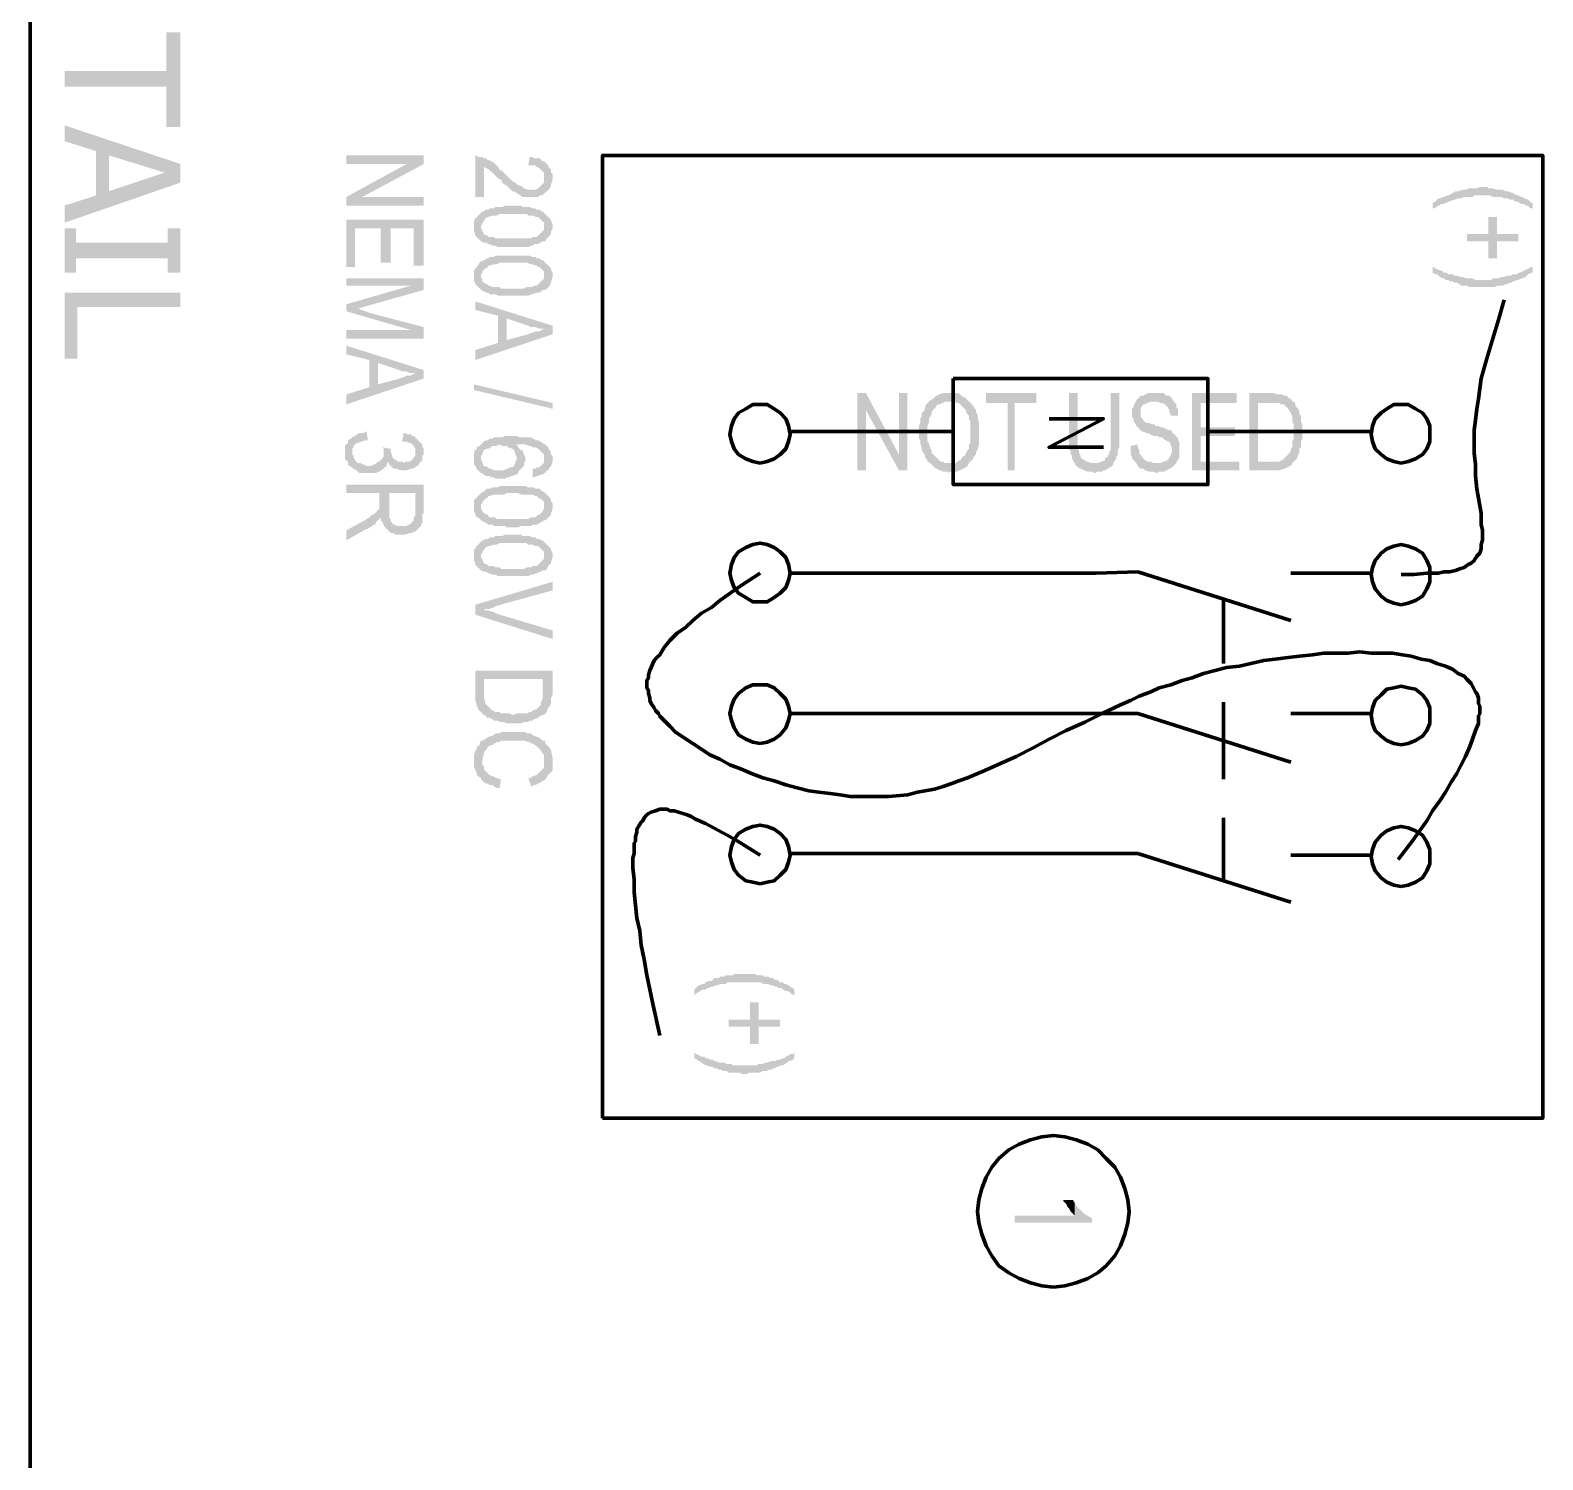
# Model space of a CAD drawing. Header units: inches. Extents: x -186 to 186, y -282 to 282.
# Drawn here: x 9.15 to 48.3, y 34.83 to 71.83 of the extents above; entities that cross this region are included whole.
import ezdxf

# ---------------------------------------------------------------- set-up
doc = ezdxf.new("R2010")
doc.units = ezdxf.units.IN
doc.header["$MEASUREMENT"] = 0
doc.layers.add('H', color=7, linetype='CONTINUOUS', lineweight=100)
doc.layers.add('P', color=250, linetype='CONTINUOUS', lineweight=100)

msp = doc.modelspace()

# ---------------------------------------------------------------- hatches: boundary and pattern name
at = {"layer": 'H', "linetype": 'Continuous'}
for points in [[(13.037, 69.333), (13.037, 71.778), (12.667, 71.778), (12.667, 70.778), (10.037, 70.778), (10.037, 70.37), (12.667, 70.37), (12.667, 69.333)], [(13.037, 67.889), (13.037, 68.37), (10.037, 69.37), (10.037, 68.963), (10.852, 68.704), (10.852, 67.556), (11.185, 68.593), (12.63, 68.148)], [(13.037, 67.889), (12.63, 68.148), (11.185, 67.667), (11.185, 68.593), (10.852, 67.556), (10.037, 67.296), (10.037, 66.852)], [(19.333, 68.37), (19.333, 68.593), (17.333, 68.593), (17.333, 68.37), (18.889, 68.37)], [(22.481, 67.63), (22.444, 68.037), (22.444, 68), (22.444, 67.926), (22.444, 67.889), (22.407, 67.852), (22.37, 67.815), (22.333, 67.778), (22.296, 67.741), (22.222, 67.704), (22.185, 67.704), (22.111, 67.704), (22.037, 67.704), (21.926, 67.741), (21.889, 67.778), (21.815, 67.815), (21.778, 67.815), (21.741, 67.852), (21.704, 67.889), (21.63, 67.926), (21.593, 67.963), (21.556, 68), (21.481, 68.074), (21.444, 68.111), (21.37, 68.185), (21.296, 68.222), (21.259, 68.296), (21.222, 68.333), (21.185, 68.37), (21.148, 68.407), (21, 68.481), (20.963, 68.481), (20.963, 68.519), (20.889, 68.519), (20.852, 68.556), (20.815, 68.556), (20.741, 68.556), (20.704, 68.593), (20.667, 68.593), (20.667, 67.519), (20.889, 67.519), (20.889, 68.296), (20.963, 68.259), (21.037, 68.222), (21.037, 68.185), (21.074, 68.185), (21.111, 68.148), (21.148, 68.111), (21.259, 68), (21.333, 67.963), (21.37, 67.889), (21.407, 67.852), (21.481, 67.815), (21.519, 67.778), (21.556, 67.741), (21.593, 67.704), (21.63, 67.667), (21.667, 67.667), (21.704, 67.63), (21.741, 67.63), (21.778, 67.593), (21.889, 67.519), (21.963, 67.519), (22, 67.519), (22.037, 67.519), (22.185, 67.519), (22.222, 67.519), (22.296, 67.519), (22.333, 67.556), (22.407, 67.556), (22.444, 67.593)], [(22.667, 68), (22.667, 68.111), (22.63, 68.148), (22.63, 68.222), (22.593, 68.259), (22.556, 68.296), (22.556, 68.333), (22.519, 68.37), (22.481, 68.407), (22.444, 68.444), (22.407, 68.444), (22.37, 68.481), (22.333, 68.519), (22.259, 68.519), (22.185, 68.519), (22.148, 68.556), (22.074, 68.556), (22.037, 68.333), (22.111, 68.333), (22.148, 68.333), (22.222, 68.333), (22.259, 68.296), (22.333, 68.259), (22.37, 68.222), (22.407, 68.185), (22.444, 68.148), (22.444, 68.074), (22.444, 68.037), (22.481, 67.63), (22.519, 67.667), (22.593, 67.741), (22.63, 67.815), (22.63, 67.852), (22.667, 67.963)], [(19.333, 68.37), (18.889, 68.37), (17.333, 67.519), (17.741, 67.519)], [(48.037, 67.222), (48.037, 67.37), (48, 67.37), (47.926, 67.444), (47.815, 67.481), (47.778, 67.519), (47.741, 67.519), (47.667, 67.556), (47.556, 67.593), (47.519, 67.63), (47.481, 67.63), (47.407, 67.667), (47.37, 67.667), (47.333, 67.667), (47.259, 67.704), (47.148, 67.704), (47.111, 67.704), (47, 67.741), (46.889, 67.741), (46.852, 67.778), (46.667, 67.778), (46.593, 67.741), (46.481, 67.741), (46.444, 67.741), (46.37, 67.741), (46.333, 67.704), (46.222, 67.704), (46.111, 67.667), (46.037, 67.667), (46, 67.63), (45.963, 67.63), (45.926, 67.593), (45.852, 67.556), (45.815, 67.556), (45.741, 67.519), (45.704, 67.519), (45.667, 67.481), (45.593, 67.481), (45.556, 67.444), (45.519, 67.407), (45.481, 67.37), (45.444, 67.37), (45.444, 67.222), (45.481, 67.222), (45.667, 67.333), (45.741, 67.333), (45.778, 67.37), (45.815, 67.37), (45.889, 67.407), (46, 67.444), (46.111, 67.481), (46.185, 67.481), (46.259, 67.519), (46.296, 67.519), (46.37, 67.519), (46.407, 67.519), (46.481, 67.519), (46.519, 67.556), (46.926, 67.556), (47, 67.519), (47.037, 67.519), (47.111, 67.519), (47.185, 67.519), (47.222, 67.519), (47.296, 67.481), (47.37, 67.481), (47.481, 67.444), (47.556, 67.444), (47.556, 67.407), (47.63, 67.407), (47.667, 67.37), (47.704, 67.37), (47.741, 67.333), (47.815, 67.333), (47.852, 67.296), (47.926, 67.296), (47.963, 67.222)], [(19.333, 67.296), (19.333, 67.519), (17.741, 67.519), (17.333, 67.519), (17.333, 67.296)], [(22.481, 66.37), (22.444, 66.778), (22.444, 66.704), (22.444, 66.667), (22.407, 66.63), (22.37, 66.593), (22.333, 66.556), (22.296, 66.519), (22.259, 66.481), (22.222, 66.481), (22.185, 66.481), (22.148, 66.481), (22.111, 66.444), (22.037, 66.444), (22, 66.444), (21.926, 66.444), (21.333, 66.444), (21.296, 66.444), (21.222, 66.444), (21.185, 66.444), (21.148, 66.481), (21.111, 66.481), (21, 66.481), (21, 66.519), (20.963, 66.519), (20.889, 66.556), (20.852, 66.63), (20.852, 66.667), (20.815, 66.704), (20.815, 66.741), (20.815, 67.111), (20.778, 67.074), (20.741, 67.037), (20.704, 67), (20.667, 66.963), (20.63, 66.889), (20.63, 66.852), (20.63, 66.815), (20.63, 66.741), (20.63, 66.704), (20.63, 66.667), (20.63, 66.63), (20.667, 66.556), (20.667, 66.519), (20.704, 66.481), (20.741, 66.444), (20.778, 66.407), (20.815, 66.37), (20.889, 66.333), (20.926, 66.333), (20.963, 66.333), (21, 66.296), (21.037, 66.296), (21.111, 66.259), (21.148, 66.259), (21.185, 66.259), (21.259, 66.222), (21.296, 66.222), (21.444, 66.222), (21.481, 66.222), (21.778, 66.222), (21.852, 66.222), (21.926, 66.222), (22, 66.222), (22.037, 66.222), (22.111, 66.259), (22.148, 66.259), (22.185, 66.296), (22.259, 66.296), (22.296, 66.296), (22.333, 66.333), (22.37, 66.333), (22.407, 66.37), (22.444, 66.37)], [(22.667, 66.741), (22.667, 66.815), (22.63, 66.889), (22.63, 66.926), (22.593, 66.963), (22.556, 67), (22.519, 67.037), (22.481, 67.074), (22.444, 67.111), (22.407, 67.148), (22.37, 67.148), (22.333, 67.185), (22.259, 67.185), (22.222, 67.222), (22.185, 67.222), (22.148, 67.222), (22.074, 67.259), (22.037, 67.259), (21.963, 67.259), (21.889, 67.259), (21.852, 67.296), (21.444, 67.296), (21.37, 67.259), (21.296, 67.259), (21.259, 67.259), (21.185, 67.259), (21.148, 67.222), (21.111, 67.222), (21.037, 67.222), (21, 67.185), (20.963, 67.185), (20.926, 67.185), (20.889, 67.148), (20.852, 67.148), (20.815, 67.111), (20.815, 66.741), (20.815, 66.778), (20.852, 66.815), (20.852, 66.852), (20.889, 66.889), (20.926, 66.963), (21, 67), (21.111, 67.037), (21.148, 67.037), (21.185, 67.037), (21.222, 67.037), (21.296, 67.074), (21.407, 67.074), (21.481, 67.074), (21.778, 67.074), (21.852, 67.074), (22, 67.074), (22.037, 67.037), (22.111, 67.037), (22.148, 67.037), (22.185, 67.037), (22.222, 67), (22.259, 67), (22.296, 67), (22.333, 66.963), (22.37, 66.926), (22.407, 66.889), (22.444, 66.852), (22.444, 66.815), (22.444, 66.778), (22.481, 66.37), (22.519, 66.444), (22.556, 66.481), (22.593, 66.519), (22.63, 66.556), (22.63, 66.593), (22.63, 66.63), (22.667, 66.704)], [(47.667, 66.37), (47.667, 66.556), (47.111, 66.556), (47.111, 67), (46.889, 67), (46.889, 66.556), (46.333, 66.556), (46.333, 66.37), (46.889, 66.37), (46.889, 65.926), (47.111, 65.926), (47.111, 66.37)], [(13.037, 65.556), (13.037, 66.704), (12.704, 66.704), (12.704, 66.333), (10.333, 66.333), (10.333, 66.704), (10.037, 66.704), (10.037, 65.556), (10.333, 65.556), (10.333, 65.926), (12.704, 65.926), (12.704, 65.556)], [(19.333, 65.741), (19.333, 66.926), (17.333, 66.926), (17.333, 65.704), (17.556, 65.704), (17.556, 66.704), (18.222, 66.704), (18.222, 65.815), (18.481, 65.815), (18.481, 66.704), (19.074, 66.704), (19.074, 65.741)], [(22.481, 65.111), (22.444, 65.481), (22.444, 65.444), (22.444, 65.407), (22.407, 65.37), (22.37, 65.333), (22.333, 65.296), (22.296, 65.259), (22.259, 65.222), (22.222, 65.222), (22.185, 65.222), (22.148, 65.185), (22.111, 65.185), (22.037, 65.185), (22, 65.185), (21.926, 65.148), (21.333, 65.148), (21.296, 65.185), (21.222, 65.185), (21.185, 65.185), (21.148, 65.185), (21.111, 65.185), (21.037, 65.222), (21, 65.222), (21, 65.259), (20.963, 65.259), (20.889, 65.296), (20.852, 65.333), (20.852, 65.37), (20.815, 65.444), (20.815, 65.481), (20.815, 65.852), (20.778, 65.815), (20.704, 65.704), (20.667, 65.667), (20.63, 65.63), (20.63, 65.593), (20.63, 65.519), (20.63, 65.481), (20.63, 65.444), (20.63, 65.407), (20.63, 65.333), (20.667, 65.296), (20.667, 65.259), (20.704, 65.222), (20.741, 65.185), (20.778, 65.148), (20.815, 65.111), (20.889, 65.074), (20.963, 65.037), (21, 65.037), (21.037, 65), (21.111, 65), (21.148, 65), (21.185, 65), (21.259, 64.963), (21.296, 64.963), (21.444, 64.963), (21.481, 64.963), (21.778, 64.963), (21.852, 64.963), (21.926, 64.963), (22, 64.963), (22.037, 64.963), (22.111, 65), (22.148, 65), (22.259, 65.037), (22.333, 65.037), (22.37, 65.074), (22.407, 65.111), (22.444, 65.111)], [(22.667, 65.481), (22.667, 65.556), (22.63, 65.63), (22.63, 65.667), (22.593, 65.704), (22.556, 65.741), (22.519, 65.778), (22.481, 65.815), (22.444, 65.852), (22.407, 65.889), (22.37, 65.889), (22.333, 65.926), (22.259, 65.926), (22.222, 65.963), (22.185, 65.963), (22.148, 65.963), (22.074, 66), (22.037, 66), (21.963, 66), (21.889, 66), (21.852, 66), (21.444, 66), (21.37, 66), (21.296, 66), (21.259, 66), (21.185, 66), (21.148, 65.963), (21.111, 65.963), (21.037, 65.963), (21, 65.926), (20.963, 65.926), (20.926, 65.889), (20.889, 65.889), (20.852, 65.852), (20.815, 65.852), (20.815, 65.481), (20.815, 65.519), (20.852, 65.556), (20.852, 65.593), (20.889, 65.63), (20.926, 65.667), (21, 65.704), (21, 65.741), (21.037, 65.741), (21.148, 65.778), (21.185, 65.778), (21.222, 65.778), (21.296, 65.815), (21.407, 65.815), (21.481, 65.815), (21.778, 65.815), (21.852, 65.815), (22, 65.815), (22.111, 65.778), (22.148, 65.778), (22.222, 65.741), (22.259, 65.741), (22.296, 65.704), (22.333, 65.704), (22.37, 65.667), (22.407, 65.63), (22.444, 65.593), (22.444, 65.519), (22.444, 65.481), (22.481, 65.111), (22.519, 65.148), (22.593, 65.222), (22.63, 65.296), (22.63, 65.333), (22.667, 65.444)], [(19.333, 65.111), (19.333, 65.407), (17.333, 65.407), (17.333, 65.222), (19, 65.222)], [(48.037, 65.556), (48.037, 65.704), (48, 65.704), (47.926, 65.667), (47.778, 65.593), (47.704, 65.556), (47.667, 65.556), (47.63, 65.519), (47.593, 65.519), (47.556, 65.519), (47.519, 65.519), (47.481, 65.481), (47.37, 65.481), (47.296, 65.444), (47.222, 65.444), (47.148, 65.407), (47.111, 65.407), (47.074, 65.407), (47, 65.407), (46.963, 65.37), (46.556, 65.37), (46.481, 65.407), (46.444, 65.407), (46.37, 65.407), (46.333, 65.407), (46.222, 65.444), (46.185, 65.444), (46.074, 65.481), (46, 65.481), (45.963, 65.519), (45.889, 65.519), (45.852, 65.519), (45.815, 65.556), (45.741, 65.556), (45.704, 65.593), (45.63, 65.63), (45.593, 65.63), (45.519, 65.667), (45.481, 65.704), (45.444, 65.704), (45.444, 65.556), (45.519, 65.519), (45.556, 65.519), (45.593, 65.481), (45.63, 65.444), (45.741, 65.407), (45.778, 65.37), (45.852, 65.37), (45.889, 65.333), (45.963, 65.333), (46, 65.296), (46.037, 65.296), (46.074, 65.296), (46.148, 65.259), (46.185, 65.222), (46.222, 65.222), (46.296, 65.222), (46.333, 65.222), (46.407, 65.185), (46.444, 65.185), (46.519, 65.185), (46.63, 65.185), (46.667, 65.185), (46.815, 65.185), (46.852, 65.185), (46.963, 65.185), (47, 65.185), (47.037, 65.185), (47.111, 65.222), (47.148, 65.222), (47.222, 65.222), (47.259, 65.222), (47.333, 65.259), (47.37, 65.259), (47.444, 65.296), (47.481, 65.296), (47.519, 65.333), (47.556, 65.333), (47.63, 65.37), (47.667, 65.37), (47.741, 65.407), (47.852, 65.444), (47.889, 65.481), (47.926, 65.519), (48, 65.556)], [(13.037, 64.667), (13.037, 65.037), (10.037, 65.037), (10.037, 63.333), (10.37, 63.333), (10.37, 64.667)], [(19.333, 65.111), (19, 65.222), (17.333, 64.741), (17.63, 64.63), (17.889, 64.704)], [(19.333, 63.852), (19.333, 64.148), (17.926, 64.519), (17.852, 64.556), (17.815, 64.556), (17.741, 64.593), (17.704, 64.593), (17.667, 64.63), (17.63, 64.63), (17.333, 64.741), (17.333, 64.556), (19, 64.074)], [(22.667, 63.963), (22.667, 64.185), (20.667, 64.815), (20.667, 64.593), (21.259, 64.444), (21.259, 63.741), (21.481, 64.37), (22.037, 64.185), (22.111, 64.148), (22.148, 64.148), (22.222, 64.148), (22.333, 64.111), (22.37, 64.111), (22.444, 64.111)], [(22.667, 63.963), (22.444, 64.111), (22.407, 64.074), (22.37, 64.074), (22.333, 64.037), (22.259, 64.037), (22.222, 64.037), (22.148, 64), (22.111, 64), (22.037, 63.963), (21.481, 63.815), (21.481, 64.37), (21.259, 63.741), (20.667, 63.556), (20.667, 63.296)], [(19.333, 63.852), (19, 64.074), (17.333, 64.074), (17.333, 63.852)], [(19.333, 62.815), (19.333, 63.037), (17.333, 63.667), (17.333, 63.444), (17.926, 63.296), (17.926, 62.593), (18.148, 63.222), (18.704, 63.037), (18.778, 63), (18.815, 63), (18.889, 63), (18.963, 62.963), (19, 62.963), (19.037, 62.963), (19.111, 62.963)], [(19.333, 62.815), (19.111, 62.963), (19.074, 62.926), (19.037, 62.926), (19, 62.889), (18.926, 62.889), (18.889, 62.889), (18.815, 62.852), (18.778, 62.852), (18.704, 62.815), (18.148, 62.667), (18.148, 63.222), (17.926, 62.593), (17.333, 62.407), (17.333, 62.148)], [(20.63, 62.667), (22.667, 62.185), (22.667, 62.037), (20.63, 62.519)], [(30.778, 62.444), (30.556, 62.444), (30.556, 60.444), (30.778, 60.444), (30.778, 62)], [(30.778, 62.444), (30.778, 62), (31.63, 60.444), (31.63, 60.852)], [(31.852, 62.444), (31.63, 62.444), (31.63, 60.852), (31.63, 60.444), (31.852, 60.444)], [(32.926, 62.444), (32.852, 62.444), (32.778, 62.444), (32.667, 62.407), (32.63, 62.37), (32.593, 62.37), (32.519, 62.296), (32.444, 62.259), (32.407, 62.222), (32.37, 62.185), (32.333, 62.148), (32.296, 62.037), (32.296, 62), (32.259, 61.963), (32.222, 61.926), (32.222, 61.852), (32.185, 61.778), (32.185, 61.704), (32.185, 61.667), (32.148, 61.593), (32.148, 61.259), (32.185, 61.222), (32.185, 61.148), (32.222, 61), (32.222, 60.963), (32.296, 60.852), (32.296, 60.815), (32.333, 60.741), (32.37, 60.704), (32.37, 60.667), (32.444, 60.63), (32.481, 60.593), (32.519, 60.556), (32.556, 60.519), (32.593, 60.481), (32.63, 60.481), (32.667, 60.444), (32.704, 60.444), (32.778, 60.407), (32.815, 60.407), (32.889, 60.407), (32.926, 60.37), (32.963, 60.407), (33.074, 60.407), (33.148, 60.407), (33.185, 60.444), (33.222, 60.444), (33.296, 60.481), (33.37, 60.519), (33.407, 60.556), (33.444, 60.63), (32.889, 60.63), (32.852, 60.63), (32.815, 60.63), (32.778, 60.667), (32.704, 60.667), (32.63, 60.741), (32.593, 60.778), (32.556, 60.815), (32.519, 60.852), (32.481, 60.889), (32.481, 60.963), (32.444, 61), (32.444, 61.037), (32.407, 61.111), (32.407, 61.148), (32.37, 61.185), (32.37, 61.333), (32.37, 61.407), (32.37, 61.481), (32.37, 61.593), (32.407, 61.667), (32.407, 61.704), (32.407, 61.778), (32.444, 61.815), (32.444, 61.852), (32.481, 61.889), (32.481, 61.963), (32.519, 62), (32.519, 62.037), (32.556, 62.037), (32.63, 62.148), (32.704, 62.148), (32.741, 62.185), (32.778, 62.185), (32.815, 62.222), (33.444, 62.222), (33.407, 62.259), (33.37, 62.296), (33.333, 62.333), (33.296, 62.333), (33.259, 62.37), (33.222, 62.407), (33.148, 62.444), (33.111, 62.444), (33.037, 62.444), (33, 62.444)], [(35.185, 62.444), (33.889, 62.444), (33.889, 62.185), (34.444, 62.185), (34.444, 60.444), (34.63, 60.444), (34.63, 62.185), (35.185, 62.185)], [(36.259, 62.444), (36.037, 62.444), (36.037, 61.111), (36.037, 61.037), (36.037, 61), (36.074, 60.926), (36.074, 60.889), (36.111, 60.815), (36.111, 60.778), (36.111, 60.741), (36.148, 60.704), (36.148, 60.667), (36.185, 60.63), (36.667, 60.63), (36.63, 60.63), (36.593, 60.63), (36.519, 60.667), (36.481, 60.667), (36.444, 60.704), (36.37, 60.741), (36.333, 60.778), (36.333, 60.815), (36.296, 60.889), (36.296, 60.926), (36.296, 60.963), (36.259, 61), (36.259, 61.148), (36.259, 61.185), (36.259, 61.259)], [(37.333, 62.444), (37.111, 62.444), (37.111, 61.074), (37.111, 61.037), (37.111, 60.963), (37.074, 60.926), (37.074, 60.852), (37.037, 60.815), (37.037, 60.778), (37, 60.778), (36.963, 60.741), (36.963, 60.704), (36.889, 60.667), (36.852, 60.667), (36.815, 60.63), (36.741, 60.63), (36.667, 60.63), (36.185, 60.63), (36.185, 60.593), (36.222, 60.556), (36.259, 60.519), (36.333, 60.481), (36.37, 60.481), (36.407, 60.444), (36.519, 60.407), (36.556, 60.407), (36.63, 60.407), (36.704, 60.37), (36.778, 60.407), (36.815, 60.407), (36.889, 60.407), (36.926, 60.444), (36.963, 60.444), (37.037, 60.481), (37.074, 60.519), (37.111, 60.519), (37.148, 60.556), (37.185, 60.593), (37.185, 60.63), (37.222, 60.704), (37.259, 60.741), (37.259, 60.815), (37.296, 60.815), (37.296, 60.852), (37.296, 60.926), (37.296, 60.963), (37.333, 61.037), (37.333, 61.148), (37.333, 61.185), (37.333, 61.259)], [(38.259, 62.444), (38.148, 62.444), (38.111, 62.444), (38, 62.407), (37.963, 62.37), (37.889, 62.37), (37.852, 62.333), (37.815, 62.296), (37.778, 62.259), (37.778, 62.222), (37.741, 62.185), (37.704, 62.111), (37.704, 62.074), (37.667, 62.037), (37.667, 61.963), (37.667, 61.889), (37.667, 61.815), (37.704, 61.778), (37.704, 61.704), (37.741, 61.667), (37.778, 61.593), (37.852, 61.519), (37.889, 61.481), (37.926, 61.444), (37.963, 61.444), (38.037, 61.407), (38.074, 61.407), (38.148, 61.37), (38.222, 61.333), (38.333, 61.333), (38.37, 61.296), (38.444, 61.296), (38.481, 61.259), (38.519, 61.222), (38.556, 61.222), (38.593, 61.185), (38.63, 61.185), (38.667, 61.111), (38.667, 61.074), (38.704, 61.037), (38.704, 60.963), (38.704, 60.889), (38.667, 60.852), (38.667, 60.815), (38.63, 60.778), (38.593, 60.704), (38.556, 60.704), (38.519, 60.667), (38.481, 60.667), (38.407, 60.63), (38.37, 60.63), (38.296, 60.63), (37.778, 60.63), (37.815, 60.556), (37.852, 60.519), (37.889, 60.481), (37.963, 60.481), (38, 60.444), (38.111, 60.407), (38.148, 60.407), (38.222, 60.407), (38.296, 60.37), (38.37, 60.407), (38.407, 60.407), (38.481, 60.407), (38.556, 60.444), (38.63, 60.481), (38.704, 60.519), (38.741, 60.556), (38.778, 60.593), (38.815, 60.63), (38.815, 60.667), (38.852, 60.704), (38.889, 60.778), (38.889, 60.815), (38.889, 60.889), (38.889, 61.111), (38.889, 61.148), (38.889, 61.185), (38.852, 61.222), (38.852, 61.296), (38.815, 61.296), (38.778, 61.37), (38.741, 61.37), (38.704, 61.444), (38.667, 61.481), (38.63, 61.481), (38.593, 61.481), (38.556, 61.519), (38.519, 61.519), (38.481, 61.556), (38.407, 61.556), (38.333, 61.593), (38.259, 61.593), (38.259, 61.63), (38.185, 61.63), (38.111, 61.667), (38.037, 61.667), (38, 61.704), (37.963, 61.704), (37.963, 61.741), (37.926, 61.778), (37.889, 61.815), (37.889, 61.852), (37.889, 61.963), (37.889, 62), (37.889, 62.037), (37.926, 62.111), (37.963, 62.148), (38, 62.148), (38.037, 62.185), (38.074, 62.185), (38.148, 62.222), (38.185, 62.222), (38.259, 62.222), (38.741, 62.222), (38.704, 62.296), (38.667, 62.333), (38.63, 62.37), (38.556, 62.37), (38.519, 62.407), (38.481, 62.444), (38.444, 62.444), (38.37, 62.444), (38.296, 62.444)], [(40.37, 62.444), (39.222, 62.444), (39.222, 60.444), (40.444, 60.444), (40.444, 60.667), (39.444, 60.667), (39.444, 61.333), (40.333, 61.333), (40.333, 61.556), (39.444, 61.556), (39.444, 62.185), (40.37, 62.185)], [(41.296, 62.444), (40.704, 62.444), (40.704, 60.444), (41.407, 60.444), (41.481, 60.444), (41.593, 60.481), (41.63, 60.481), (41.667, 60.519), (41.704, 60.519), (41.741, 60.556), (41.778, 60.556), (41.815, 60.63), (41.852, 60.667), (40.926, 60.667), (40.926, 62.185), (41.296, 62.185), (41.852, 62.222), (41.815, 62.222), (41.778, 62.296), (41.741, 62.296), (41.704, 62.333), (41.667, 62.37), (41.593, 62.37), (41.556, 62.407), (41.519, 62.407), (41.481, 62.407), (41.407, 62.407), (41.333, 62.444)], [(33.444, 62.222), (32.963, 62.222), (33.037, 62.222), (33.074, 62.222), (33.111, 62.185), (33.185, 62.185), (33.222, 62.148), (33.259, 62.111), (33.296, 62.074), (33.333, 62.037), (33.37, 62), (33.37, 61.963), (33.407, 61.889), (33.444, 61.852), (33.444, 61.815), (33.444, 61.778), (33.481, 61.704), (33.481, 61.667), (33.481, 61.593), (33.481, 61.259), (33.481, 61.185), (33.481, 61.148), (33.444, 61.111), (33.444, 61.037), (33.444, 61), (33.407, 60.963), (33.37, 60.889), (33.333, 60.815), (33.296, 60.815), (33.222, 60.704), (33.185, 60.704), (33.148, 60.667), (33.111, 60.63), (33.037, 60.63), (33, 60.63), (32.926, 60.63), (33.444, 60.63), (33.481, 60.667), (33.519, 60.704), (33.556, 60.741), (33.556, 60.778), (33.593, 60.815), (33.63, 60.852), (33.63, 60.926), (33.667, 60.963), (33.704, 61.111), (33.704, 61.185), (33.704, 61.222), (33.704, 61.296), (33.704, 61.556), (33.704, 61.63), (33.704, 61.667), (33.667, 61.852), (33.667, 61.889), (33.63, 61.926), (33.63, 61.963), (33.63, 62), (33.593, 62.037), (33.556, 62.111), (33.481, 62.185)], [(38.741, 62.222), (38.259, 62.222), (38.296, 62.222), (38.333, 62.222), (38.407, 62.185), (38.444, 62.185), (38.519, 62.148), (38.556, 62.111), (38.593, 62.074), (38.63, 62), (38.63, 61.963), (38.667, 61.889), (38.667, 61.852), (38.852, 61.852), (38.852, 61.926), (38.852, 61.963), (38.852, 62.037), (38.815, 62.074), (38.815, 62.148), (38.778, 62.185)], [(41.852, 62.222), (41.296, 62.185), (41.333, 62.185), (41.407, 62.185), (41.481, 62.185), (41.519, 62.148), (41.556, 62.148), (41.593, 62.148), (41.63, 62.111), (41.667, 62.074), (41.704, 62.037), (41.778, 61.926), (41.778, 61.889), (41.815, 61.852), (41.815, 61.778), (41.815, 61.741), (41.815, 61.704), (41.852, 61.63), (41.852, 61.519), (41.852, 61.444), (41.852, 61.37), (41.852, 61.333), (41.852, 61.259), (41.815, 61.185), (41.815, 61.148), (41.815, 61.111), (41.815, 61.037), (41.778, 61), (41.778, 60.963), (41.741, 60.889), (41.704, 60.852), (41.667, 60.815), (41.63, 60.778), (41.556, 60.704), (41.519, 60.704), (41.481, 60.667), (41.407, 60.667), (40.926, 60.667), (41.852, 60.667), (41.889, 60.704), (41.926, 60.741), (41.963, 60.815), (41.963, 60.852), (42, 60.889), (42, 60.926), (42, 61), (42.037, 61.037), (42.037, 61.074), (42.037, 61.148), (42.037, 61.185), (42.074, 61.259), (42.074, 61.63), (42.037, 61.704), (42.037, 61.741), (42.037, 61.815), (42.037, 61.852), (42, 61.889), (42, 61.926), (42, 61.963), (41.963, 62.037), (41.926, 62.074), (41.889, 62.111), (41.889, 62.185)], [(18.296, 60.519), (18.296, 60.889), (18.296, 60.852), (18.296, 60.815), (18.259, 60.741), (18.222, 60.704), (18.185, 60.667), (18.148, 60.667), (18.111, 60.63), (18.074, 60.593), (18.037, 60.593), (17.963, 60.556), (17.852, 60.556), (17.778, 60.593), (17.741, 60.593), (17.704, 60.63), (17.63, 60.63), (17.593, 60.667), (17.556, 60.704), (17.519, 60.778), (17.519, 60.815), (17.481, 60.852), (17.481, 60.889), (17.481, 61.296), (17.444, 61.259), (17.37, 61.222), (17.37, 61.148), (17.333, 61.111), (17.296, 61.074), (17.296, 61), (17.296, 60.963), (17.296, 60.889), (17.296, 60.852), (17.296, 60.815), (17.296, 60.741), (17.333, 60.704), (17.37, 60.667), (17.37, 60.593), (17.407, 60.556), (17.481, 60.519), (17.519, 60.481), (17.593, 60.444), (17.63, 60.407), (17.667, 60.37), (17.741, 60.37), (17.778, 60.37), (18, 60.37), (18.037, 60.37), (18.111, 60.37), (18.148, 60.407), (18.185, 60.407), (18.222, 60.444), (18.296, 60.481)], [(17.889, 61.222), (17.852, 61.444), (17.815, 61.444), (17.778, 61.407), (17.704, 61.407), (17.667, 61.407), (17.556, 61.333), (17.481, 61.296), (17.481, 60.889), (17.481, 61), (17.519, 61.037), (17.519, 61.074), (17.556, 61.111), (17.593, 61.148), (17.63, 61.148), (17.704, 61.185), (17.741, 61.185), (17.815, 61.222)], [(19.333, 60.926), (19.333, 61), (19.296, 61.037), (19.296, 61.111), (19.259, 61.148), (19.222, 61.185), (19.185, 61.222), (19.148, 61.259), (19.111, 61.296), (19.111, 60.852), (19.111, 60.815), (19.074, 60.778), (19.037, 60.704), (19, 60.704), (18.963, 60.667), (18.926, 60.667), (18.852, 60.667), (18.815, 60.63), (18.778, 60.667), (18.704, 60.667), (18.667, 60.667), (18.556, 60.741), (18.519, 60.778), (18.519, 60.815), (18.481, 60.926), (18.481, 60.963), (18.481, 60.556), (18.519, 60.519), (18.556, 60.481), (18.593, 60.481), (18.63, 60.481), (18.741, 60.444), (18.889, 60.444), (19, 60.481), (19.037, 60.481), (19.111, 60.519), (19.148, 60.556), (19.185, 60.556), (19.222, 60.63), (19.259, 60.667), (19.296, 60.704), (19.296, 60.778), (19.296, 60.815), (19.333, 60.852)], [(19.111, 61.296), (19.074, 61.333), (19.037, 61.333), (19, 61.37), (18.926, 61.37), (18.852, 61.407), (18.815, 61.407), (18.778, 61.222), (18.778, 61.185), (18.852, 61.185), (18.889, 61.185), (18.963, 61.148), (19, 61.148), (19.037, 61.111), (19.074, 61.074), (19.111, 61), (19.111, 60.963), (19.111, 60.889)], [(21.741, 60.333), (21.741, 60.778), (21.741, 60.704), (21.704, 60.667), (21.704, 60.63), (21.667, 60.556), (21.63, 60.519), (21.593, 60.519), (21.556, 60.519), (21.519, 60.481), (21.481, 60.481), (21.407, 60.444), (21.333, 60.444), (21.259, 60.444), (21.185, 60.444), (21.148, 60.444), (21.074, 60.481), (21.037, 60.481), (21, 60.519), (20.889, 60.556), (20.852, 60.63), (20.852, 60.667), (20.815, 60.704), (20.815, 60.741), (20.815, 61.111), (20.778, 61.074), (20.704, 61.037), (20.704, 61), (20.667, 60.963), (20.63, 60.889), (20.63, 60.852), (20.63, 60.815), (20.63, 60.741), (20.63, 60.704), (20.63, 60.667), (20.63, 60.593), (20.667, 60.556), (20.704, 60.481), (20.741, 60.444), (20.778, 60.407), (20.815, 60.37), (20.889, 60.333), (20.926, 60.296), (20.963, 60.296), (21.037, 60.296), (21.074, 60.259), (21.148, 60.259), (21.185, 60.222), (21.444, 60.222), (21.481, 60.259), (21.556, 60.259), (21.593, 60.296), (21.63, 60.296), (21.704, 60.333)], [(21.963, 60.704), (21.963, 60.778), (21.926, 60.852), (21.889, 60.963), (21.852, 60.963), (21.815, 61), (21.778, 61.037), (21.741, 61.111), (21.667, 61.111), (21.667, 61.333), (21.444, 61.333), (21.37, 61.296), (21.296, 61.296), (21.259, 61.296), (21.185, 61.296), (21.148, 61.296), (21.111, 61.259), (21.037, 61.259), (21, 61.222), (20.963, 61.222), (20.889, 61.185), (20.852, 61.148), (20.815, 61.111), (20.815, 60.741), (20.815, 60.815), (20.852, 60.852), (20.852, 60.889), (20.889, 60.963), (20.963, 61), (21, 61), (21.074, 61.037), (21.111, 61.074), (21.185, 61.074), (21.222, 61.074), (21.296, 61.111), (21.37, 61.074), (21.444, 61.074), (21.481, 61.074), (21.519, 61.037), (21.63, 61), (21.667, 60.963), (21.704, 60.889), (21.704, 60.852), (21.741, 60.778), (21.741, 60.333), (21.778, 60.37), (21.778, 60.407), (21.815, 60.444), (21.852, 60.481), (21.889, 60.519), (21.926, 60.556), (21.926, 60.63), (21.963, 60.667)], [(22.481, 61.111), (22.407, 61.148), (22.37, 61.185), (22.333, 61.185), (22.296, 61.222), (22.222, 61.222), (22.185, 61.259), (22.148, 61.259), (22.111, 61.296), (22.037, 61.296), (22, 61.296), (21.926, 61.296), (21.815, 61.296), (21.741, 61.333), (21.667, 61.333), (21.667, 61.111), (21.852, 61.111), (21.889, 61.111), (21.963, 61.111), (22.074, 61.074), (22.111, 61.074), (22.148, 61.037), (22.185, 61.037), (22.222, 61.037), (22.296, 61), (22.333, 60.963), (22.37, 60.926), (22.407, 60.889), (22.444, 60.852), (22.444, 60.778), (22.444, 60.741)], [(22.667, 60.741), (22.667, 60.815), (22.63, 60.852), (22.63, 60.889), (22.593, 60.963), (22.556, 61), (22.556, 61.037), (22.519, 61.074), (22.481, 61.111), (22.444, 60.741), (22.444, 60.667), (22.444, 60.63), (22.407, 60.593), (22.37, 60.556), (22.333, 60.556), (22.333, 60.519), (22.259, 60.519), (22.222, 60.481), (22.148, 60.481), (22.148, 60.259), (22.185, 60.259), (22.259, 60.296), (22.296, 60.296), (22.37, 60.333), (22.407, 60.333), (22.444, 60.37), (22.481, 60.37), (22.519, 60.444), (22.556, 60.444), (22.593, 60.519), (22.63, 60.556), (22.667, 60.667)], [(37.815, 61.111), (37.63, 61.074), (37.63, 60.963), (37.63, 60.852), (37.667, 60.778), (37.667, 60.741), (37.704, 60.704), (37.741, 60.667), (37.778, 60.63), (38.296, 60.63), (38.259, 60.63), (38.222, 60.63), (38.148, 60.667), (38.111, 60.667), (38.037, 60.667), (38.037, 60.704), (38, 60.704), (37.963, 60.741), (37.926, 60.778), (37.889, 60.852), (37.852, 60.852), (37.852, 60.926), (37.852, 60.963), (37.815, 61.037)], [(18.481, 61), (18.259, 61.037), (18.296, 61), (18.296, 60.926), (18.296, 60.889), (18.296, 60.519), (18.333, 60.519), (18.37, 60.556), (18.37, 60.593), (18.407, 60.667), (18.444, 60.593), (18.481, 60.556), (18.481, 60.963)], [(19.333, 59.333), (19.333, 60.074), (17.333, 60.074), (17.333, 59.852), (18.185, 59.852), (18.185, 59.63), (18.222, 59.222), (18.222, 59.148), (18.259, 59.111), (18.296, 59.037), (18.296, 59), (18.333, 58.963), (18.37, 58.926), (18.407, 58.889), (18.444, 59.852), (19.111, 59.852), (19.111, 59.333), (19.111, 58.852), (19.148, 58.889), (19.185, 58.926), (19.222, 58.963), (19.259, 59), (19.259, 59.037), (19.296, 59.074), (19.296, 59.111), (19.296, 59.148), (19.296, 59.296)], [(22.667, 59.519), (22.667, 59.593), (22.63, 59.63), (22.63, 59.667), (22.593, 59.741), (22.556, 59.778), (22.519, 59.815), (22.481, 59.852), (22.444, 59.889), (22.407, 59.889), (22.37, 59.926), (22.333, 59.963), (22.259, 59.963), (22.222, 59.963), (22.185, 60), (22.148, 60), (22.074, 60), (22.037, 60), (21.963, 60.037), (21.889, 60.037), (21.852, 60.037), (21.444, 60.037), (21.37, 60.037), (21.296, 60.037), (21.259, 60), (21.185, 60), (21.148, 60), (21.111, 60), (21.037, 59.963), (21, 59.963), (20.963, 59.963), (20.926, 59.926), (20.889, 59.889), (20.852, 59.889), (20.815, 59.852), (20.815, 59.519), (20.815, 59.556), (20.852, 59.593), (20.852, 59.63), (20.889, 59.667), (20.926, 59.704), (21, 59.741), (21, 59.778), (21.037, 59.778), (21.148, 59.815), (21.185, 59.815), (21.222, 59.815), (21.296, 59.815), (21.407, 59.815), (21.481, 59.852), (21.778, 59.852), (21.852, 59.815), (22, 59.815), (22.111, 59.815), (22.148, 59.815), (22.222, 59.778), (22.259, 59.778), (22.296, 59.741), (22.333, 59.704), (22.37, 59.704), (22.407, 59.667), (22.444, 59.63), (22.444, 59.556), (22.444, 59.519), (22.481, 59.148), (22.519, 59.185), (22.556, 59.222), (22.593, 59.259), (22.63, 59.296), (22.63, 59.333), (22.667, 59.444)], [(18.222, 59.222), (18.185, 59.63), (18.185, 59.519), (18.185, 59.481), (18.185, 59.444), (18.148, 59.407), (18.111, 59.37), (18.074, 59.333), (18.037, 59.296), (18, 59.296), (17.963, 59.259), (17.926, 59.222), (17.852, 59.185), (17.815, 59.148), (17.741, 59.111), (17.333, 58.889), (17.333, 58.63), (17.852, 58.926), (17.889, 58.926), (17.926, 58.963), (18, 59), (18.037, 59.037), (18.074, 59.037), (18.111, 59.111), (18.148, 59.148), (18.185, 59.185)], [(19.111, 58.852), (19.111, 59.333), (19.111, 59.259), (19.074, 59.222), (19.074, 59.148), (19, 59.074), (18.963, 59.037), (18.926, 59.037), (18.889, 59), (18.815, 59), (18.667, 59), (18.63, 59), (18.593, 59.037), (18.556, 59.037), (18.519, 59.074), (18.481, 59.111), (18.481, 59.148), (18.481, 59.185), (18.444, 59.222), (18.444, 59.259), (18.444, 59.852), (18.407, 58.889), (18.444, 58.852), (18.481, 58.815), (18.556, 58.815), (18.593, 58.778), (18.667, 58.778), (18.852, 58.778), (18.963, 58.815), (19.037, 58.815), (19.074, 58.852)], [(22.481, 59.148), (22.444, 59.519), (22.444, 59.481), (22.444, 59.444), (22.407, 59.37), (22.37, 59.333), (22.333, 59.296), (22.296, 59.296), (22.259, 59.259), (22.222, 59.222), (22.185, 59.222), (22.148, 59.222), (22.111, 59.222), (22.037, 59.185), (22, 59.185), (21.926, 59.185), (21.333, 59.185), (21.296, 59.185), (21.222, 59.185), (21.185, 59.222), (21.148, 59.222), (21.111, 59.222), (21.037, 59.222), (21, 59.259), (21, 59.296), (20.963, 59.296), (20.889, 59.333), (20.852, 59.37), (20.852, 59.407), (20.815, 59.444), (20.815, 59.519), (20.815, 59.852), (20.778, 59.815), (20.704, 59.741), (20.63, 59.667), (20.63, 59.63), (20.63, 59.556), (20.63, 59.519), (20.63, 59.481), (20.63, 59.444), (20.63, 59.37), (20.667, 59.333), (20.667, 59.296), (20.704, 59.222), (20.741, 59.222), (20.778, 59.185), (20.815, 59.148), (20.889, 59.111), (20.963, 59.074), (21, 59.037), (21.037, 59.037), (21.111, 59.037), (21.148, 59), (21.185, 59), (21.259, 59), (21.296, 59), (21.444, 59), (21.481, 58.963), (21.778, 58.963), (21.852, 59), (21.926, 59), (22, 59), (22.037, 59), (22.111, 59), (22.148, 59.037), (22.185, 59.037), (22.259, 59.037), (22.333, 59.074), (22.37, 59.111), (22.407, 59.111), (22.444, 59.148)], [(22.667, 58.222), (22.667, 58.296), (22.63, 58.37), (22.63, 58.407), (22.593, 58.444), (22.556, 58.481), (22.519, 58.519), (22.481, 58.556), (22.444, 58.593), (22.407, 58.63), (22.37, 58.63), (22.333, 58.667), (22.259, 58.667), (22.222, 58.704), (22.185, 58.704), (22.148, 58.704), (22.074, 58.741), (22.037, 58.741), (21.963, 58.741), (21.889, 58.741), (21.852, 58.778), (21.444, 58.778), (21.37, 58.741), (21.296, 58.741), (21.259, 58.741), (21.185, 58.741), (21.148, 58.704), (21.111, 58.704), (21.037, 58.704), (21, 58.667), (20.963, 58.667), (20.926, 58.667), (20.889, 58.63), (20.852, 58.63), (20.815, 58.593), (20.815, 58.222), (20.815, 58.259), (20.852, 58.296), (20.852, 58.333), (20.889, 58.37), (20.926, 58.444), (21, 58.481), (21.037, 58.481), (21.148, 58.519), (21.185, 58.519), (21.222, 58.519), (21.296, 58.556), (21.407, 58.556), (21.481, 58.556), (21.778, 58.556), (21.852, 58.556), (22, 58.556), (22.037, 58.519), (22.111, 58.519), (22.148, 58.519), (22.222, 58.481), (22.259, 58.481), (22.296, 58.481), (22.333, 58.444), (22.37, 58.407), (22.407, 58.37), (22.444, 58.333), (22.444, 58.296), (22.444, 58.222), (22.481, 57.852), (22.519, 57.889), (22.556, 57.963), (22.593, 58), (22.63, 58.037), (22.63, 58.074), (22.667, 58.185)], [(22.481, 57.852), (22.444, 58.222), (22.444, 58.185), (22.444, 58.148), (22.407, 58.111), (22.37, 58.074), (22.333, 58.037), (22.296, 58), (22.259, 57.963), (22.222, 57.963), (22.185, 57.963), (22.148, 57.963), (22.111, 57.926), (22.037, 57.926), (22, 57.926), (21.926, 57.889), (21.333, 57.889), (21.296, 57.926), (21.222, 57.926), (21.185, 57.926), (21.148, 57.963), (21.111, 57.963), (21.037, 57.963), (21, 57.963), (21, 58), (20.963, 58), (20.889, 58.037), (20.852, 58.111), (20.852, 58.148), (20.815, 58.185), (20.815, 58.222), (20.815, 58.593), (20.778, 58.556), (20.741, 58.519), (20.704, 58.481), (20.63, 58.37), (20.63, 58.333), (20.63, 58.296), (20.63, 58.222), (20.63, 58.185), (20.63, 58.148), (20.63, 58.111), (20.667, 58.037), (20.667, 58), (20.704, 57.963), (20.741, 57.926), (20.778, 57.889), (20.815, 57.852), (20.889, 57.815), (20.963, 57.815), (21, 57.778), (21.037, 57.778), (21.111, 57.741), (21.148, 57.741), (21.185, 57.741), (21.259, 57.704), (21.296, 57.704), (21.444, 57.704), (21.481, 57.704), (21.778, 57.704), (21.852, 57.704), (21.926, 57.704), (22, 57.704), (22.037, 57.704), (22.111, 57.741), (22.148, 57.741), (22.259, 57.778), (22.333, 57.815), (22.37, 57.815), (22.407, 57.852), (22.444, 57.852)], [(22.667, 57.333), (22.667, 57.556), (20.667, 56.963), (20.852, 56.815), (20.889, 56.815), (20.926, 56.852), (21, 56.852), (21.037, 56.852), (21.111, 56.889), (21.148, 56.889), (21.185, 56.926)], [(22.667, 56.074), (22.667, 56.296), (21.185, 56.741), (21.148, 56.778), (21.111, 56.778), (21, 56.815), (20.926, 56.815), (20.852, 56.815), (20.667, 56.963), (20.667, 56.704)], [(22.667, 54.704), (22.667, 55.259), (20.667, 55.259), (20.667, 54.556), (20.667, 54.481), (20.704, 54.37), (20.704, 54.333), (20.741, 54.296), (20.741, 54.259), (20.778, 54.222), (20.815, 54.185), (20.852, 54.148), (20.889, 54.111), (20.889, 55.037), (22.407, 55.037), (22.407, 54.704), (22.444, 54.111), (22.519, 54.185), (22.519, 54.222), (22.556, 54.296), (22.593, 54.333), (22.63, 54.407), (22.63, 54.444), (22.63, 54.519), (22.63, 54.556), (22.667, 54.63)], [(22.444, 54.111), (22.407, 54.704), (22.407, 54.63), (22.407, 54.556), (22.407, 54.519), (22.37, 54.444), (22.37, 54.407), (22.37, 54.37), (22.333, 54.333), (22.296, 54.296), (22.259, 54.259), (22.148, 54.222), (22.111, 54.185), (22.074, 54.185), (22, 54.148), (21.963, 54.148), (21.926, 54.148), (21.852, 54.148), (21.741, 54.148), (21.667, 54.111), (21.63, 54.111), (21.556, 54.148), (21.481, 54.148), (21.444, 54.148), (21.37, 54.148), (21.333, 54.148), (21.296, 54.185), (21.222, 54.185), (21.185, 54.185), (21.111, 54.222), (21.074, 54.259), (21.037, 54.296), (21, 54.333), (20.926, 54.407), (20.926, 54.444), (20.889, 54.556), (20.889, 55.037), (20.889, 54.111), (20.926, 54.111), (20.963, 54.037), (21.037, 54.037), (21.111, 54), (21.148, 53.963), (21.222, 53.963), (21.259, 53.963), (21.296, 53.926), (21.37, 53.926), (21.407, 53.926), (21.481, 53.889), (21.852, 53.889), (21.926, 53.926), (21.963, 53.926), (22.037, 53.926), (22.074, 53.963), (22.111, 53.963), (22.148, 53.963), (22.185, 54), (22.296, 54.037), (22.333, 54.074), (22.407, 54.111)], [(22.481, 53.444), (22.407, 53.444), (22.37, 53.481), (22.333, 53.519), (22.222, 53.556), (22.148, 53.593), (22.111, 53.63), (22.074, 53.63), (22, 53.63), (21.963, 53.667), (21.889, 53.667), (21.852, 53.667), (21.778, 53.667), (21.556, 53.667), (21.519, 53.667), (21.444, 53.667), (21.37, 53.667), (21.333, 53.667), (21.296, 53.63), (21.222, 53.63), (21.185, 53.63), (21.148, 53.593), (21.074, 53.556), (21.037, 53.556), (20.963, 53.519), (20.926, 53.481), (20.852, 53.444), (20.815, 53.444), (20.778, 53.37), (20.778, 53.333), (20.741, 53.296), (20.704, 53.296), (20.704, 53.222), (20.667, 53.185), (20.63, 53.037), (20.63, 53), (20.63, 52.926), (20.63, 52.889), (20.63, 52.815), (20.63, 52.778), (20.667, 52.704), (20.667, 52.667), (20.704, 52.63), (20.704, 52.556), (20.741, 52.519), (20.815, 52.481), (20.815, 52.444), (20.852, 52.926), (20.852, 52.963), (20.889, 53.111), (20.889, 53.148), (20.926, 53.185), (20.963, 53.222), (21, 53.296), (21.037, 53.296), (21.074, 53.333), (21.111, 53.333), (21.148, 53.37), (21.185, 53.37), (21.222, 53.407), (21.296, 53.407), (21.333, 53.444), (21.407, 53.444), (21.481, 53.444), (21.519, 53.444), (21.815, 53.444), (21.852, 53.444), (21.926, 53.444), (22.037, 53.407), (22.074, 53.407), (22.111, 53.37), (22.148, 53.37), (22.259, 53.296), (22.296, 53.259), (22.333, 53.222), (22.37, 53.185), (22.407, 53.111), (22.444, 53.074), (22.444, 53.037), (22.444, 52.963), (22.444, 52.889)], [(22.667, 52.889), (22.667, 53), (22.63, 53.185), (22.593, 53.259), (22.556, 53.296), (22.519, 53.333), (22.481, 53.37), (22.481, 53.444), (22.444, 52.889), (22.444, 52.815), (22.444, 52.778), (22.444, 52.741), (22.407, 52.704), (22.37, 52.667), (22.333, 52.63), (22.296, 52.593), (22.259, 52.556), (22.148, 52.519), (22.111, 52.481), (22.037, 52.481), (22.111, 52.259), (22.185, 52.296), (22.222, 52.296), (22.37, 52.37), (22.481, 52.444), (22.519, 52.481), (22.519, 52.519), (22.556, 52.556), (22.593, 52.593), (22.63, 52.63), (22.667, 52.667), (22.667, 52.778), (22.667, 52.852)], [(21.333, 52.444), (21.296, 52.444), (21.222, 52.481), (21.185, 52.481), (21.148, 52.519), (21.111, 52.519), (21.037, 52.556), (21, 52.593), (20.963, 52.63), (20.926, 52.667), (20.889, 52.704), (20.889, 52.778), (20.852, 52.815), (20.852, 52.852), (20.852, 52.926), (20.815, 52.444), (20.852, 52.407), (20.889, 52.37), (20.963, 52.333), (21, 52.333), (21.037, 52.296), (21.111, 52.296), (21.148, 52.259), (21.222, 52.222), (21.296, 52.222)], [(28.926, 46.852), (28.926, 47), (28.889, 47.037), (28.815, 47.074), (28.778, 47.111), (28.704, 47.148), (28.667, 47.148), (28.63, 47.185), (28.556, 47.185), (28.481, 47.259), (28.407, 47.259), (28.37, 47.296), (28.296, 47.296), (28.259, 47.333), (28.222, 47.333), (28.148, 47.333), (28.111, 47.37), (28.037, 47.37), (28, 47.37), (27.963, 47.37), (27.889, 47.407), (27.778, 47.407), (27.741, 47.407), (27.556, 47.407), (27.481, 47.407), (27.37, 47.407), (27.333, 47.37), (27.259, 47.37), (27.222, 47.37), (27.148, 47.37), (27.111, 47.333), (27.037, 47.333), (27, 47.333), (26.963, 47.296), (26.889, 47.296), (26.852, 47.296), (26.815, 47.259), (26.778, 47.222), (26.704, 47.222), (26.63, 47.185), (26.593, 47.148), (26.556, 47.148), (26.481, 47.111), (26.444, 47.111), (26.407, 47.074), (26.333, 47), (26.333, 46.852), (26.37, 46.889), (26.556, 47), (26.63, 47), (26.667, 47.037), (26.704, 47.037), (26.778, 47.074), (26.815, 47.074), (26.889, 47.111), (26.926, 47.111), (27.037, 47.148), (27.111, 47.148), (27.148, 47.148), (27.185, 47.185), (27.259, 47.185), (27.296, 47.185), (27.37, 47.185), (27.407, 47.185), (27.815, 47.185), (27.889, 47.185), (27.963, 47.185), (28, 47.185), (28.074, 47.185), (28.111, 47.148), (28.185, 47.148), (28.222, 47.148), (28.333, 47.111), (28.37, 47.111), (28.444, 47.074), (28.481, 47.074), (28.519, 47.037), (28.556, 47.037), (28.593, 47.037), (28.63, 47), (28.704, 46.963), (28.741, 46.963), (28.815, 46.926), (28.852, 46.889)], [(28.556, 46.037), (28.556, 46.222), (28, 46.222), (28, 46.667), (27.778, 46.667), (27.778, 46.222), (27.222, 46.222), (27.222, 46.037), (27.778, 46.037), (27.778, 45.593), (28, 45.593), (28, 46.037)], [(28.926, 45.222), (28.926, 45.37), (28.889, 45.333), (28.815, 45.333), (28.778, 45.296), (28.704, 45.259), (28.667, 45.222), (28.63, 45.222), (28.556, 45.185), (28.519, 45.185), (28.481, 45.185), (28.444, 45.148), (28.37, 45.148), (28.333, 45.148), (28.222, 45.111), (28.185, 45.111), (28.111, 45.074), (28.037, 45.074), (28, 45.074), (27.963, 45.037), (27.889, 45.037), (27.852, 45.037), (27.444, 45.037), (27.37, 45.037), (27.333, 45.037), (27.296, 45.074), (27.222, 45.074), (27.185, 45.074), (27.111, 45.111), (27.074, 45.111), (27, 45.111), (26.889, 45.148), (26.852, 45.148), (26.815, 45.185), (26.741, 45.185), (26.704, 45.222), (26.63, 45.222), (26.593, 45.259), (26.519, 45.259), (26.333, 45.37), (26.333, 45.222), (26.407, 45.185), (26.444, 45.148), (26.481, 45.148), (26.519, 45.111), (26.63, 45.037), (26.667, 45.037), (26.741, 45), (26.815, 45), (26.852, 44.963), (26.889, 44.963), (26.926, 44.963), (26.963, 44.926), (27.037, 44.926), (27.074, 44.889), (27.148, 44.889), (27.185, 44.889), (27.222, 44.852), (27.296, 44.852), (27.333, 44.852), (27.407, 44.852), (27.519, 44.852), (27.556, 44.815), (27.704, 44.815), (27.741, 44.852), (27.852, 44.852), (27.889, 44.852), (27.963, 44.852), (28, 44.852), (28.037, 44.852), (28.111, 44.889), (28.148, 44.889), (28.222, 44.889), (28.259, 44.926), (28.333, 44.926), (28.37, 44.963), (28.407, 44.963), (28.481, 45), (28.519, 45), (28.556, 45.037), (28.63, 45.037), (28.741, 45.111), (28.778, 45.148), (28.815, 45.148), (28.889, 45.185)], [(36.185, 41.481), (36.148, 41.519), (36.148, 41.556), (35.889, 41.556), (35.889, 41.519), (35.926, 41.481), (35.963, 41.444), (36, 41.37), (36.037, 41.333), (36.074, 41.259), (36.111, 41.222), (36.148, 41.185), (36.185, 41.148)], [(36.63, 40.963), (36.63, 41.074), (36.593, 41.111), (36.556, 41.111), (36.519, 41.148), (36.444, 41.185), (36.407, 41.222), (36.333, 41.296), (36.296, 41.333), (36.259, 41.37), (36.222, 41.407), (36.185, 41.481), (36.185, 41.148), (34.63, 41.148), (34.63, 40.963)]]:
    msp.add_hatch(color=0, dxfattribs=at).paths.add_polyline_path(points)

# ---------------------------------------------------------------- linework, layer by layer
at = {"layer": 'P', "color": 0, "linetype": 'Continuous'}
for points in [[(9.148, 112.667), (9.148, 19.963)], [(23.963, 43.667), (48.296, 43.667), (48.296, 68.593), (23.963, 68.593), (23.963, 43.667)], [(44.63, 57.741), (44.963, 57.741), (45.296, 57.778), (45.593, 57.778), (45.741, 57.815), (45.889, 57.815), (46.037, 57.852), (46.148, 57.889), (46.259, 57.926), (46.37, 58), (46.444, 58.037), (46.519, 58.111), (46.593, 58.222), (46.667, 58.296), (46.704, 58.407), (46.704, 58.519), (46.741, 58.63), (46.741, 58.889), (46.704, 59.037), (46.704, 59.333), (46.593, 59.963), (46.556, 60.296), (46.556, 60.593), (46.519, 60.889), (46.519, 61.481), (46.556, 61.741), (46.593, 62.037), (46.63, 62.296), (46.667, 62.556), (46.704, 62.815), (46.852, 63.333), (47, 63.852), (47.148, 64.333), (47.296, 64.852)], [(33.037, 62.815), (39.63, 62.815), (39.63, 60.074), (33.037, 60.074), (33.037, 62.815)], [(28.037, 60.63), (28.222, 60.667), (28.407, 60.741), (28.556, 60.852), (28.704, 61), (28.778, 61.185), (28.815, 61.37), (28.778, 61.593), (28.704, 61.778), (28.556, 61.926), (28.407, 62.037), (28.222, 62.148), (28.037, 62.148), (27.852, 62.148), (27.667, 62.037), (27.481, 61.926), (27.37, 61.778), (27.296, 61.593), (27.259, 61.37), (27.296, 61.185), (27.37, 61), (27.481, 60.852), (27.667, 60.741), (27.852, 60.667), (28.037, 60.63)], [(44.63, 60.63), (44.815, 60.667), (45, 60.741), (45.185, 60.852), (45.296, 61), (45.37, 61.185), (45.37, 61.37), (45.37, 61.593), (45.296, 61.778), (45.185, 61.926), (45, 62.037), (44.815, 62.148), (44.63, 62.148), (44.444, 62.148), (44.259, 62.037), (44.111, 61.926), (43.963, 61.778), (43.889, 61.593), (43.852, 61.37), (43.889, 61.185), (43.963, 61), (44.111, 60.852), (44.259, 60.741), (44.444, 60.667), (44.63, 60.63)], [(35.519, 61.778), (36.926, 61.778), (35.519, 61.037), (36.926, 61.037)], [(28.815, 61.444), (33.037, 61.444)], [(43.852, 61.444), (39.63, 61.444)], [(28.037, 57.037), (28.222, 57.037), (28.407, 57.148), (28.556, 57.259), (28.704, 57.407), (28.778, 57.593), (28.815, 57.778), (28.778, 58), (28.704, 58.185), (28.556, 58.333), (28.407, 58.444), (28.222, 58.519), (28.037, 58.556), (27.852, 58.519), (27.667, 58.444), (27.481, 58.333), (27.37, 58.185), (27.296, 58), (27.259, 57.778), (27.296, 57.593), (27.37, 57.407), (27.481, 57.259), (27.667, 57.148), (27.852, 57.037), (28.037, 57.037)], [(44.63, 56.963), (44.815, 57), (45, 57.074), (45.185, 57.185), (45.296, 57.37), (45.37, 57.556), (45.37, 57.741), (45.37, 57.926), (45.296, 58.111), (45.185, 58.296), (45, 58.407), (44.815, 58.481), (44.63, 58.519), (44.444, 58.481), (44.259, 58.407), (44.111, 58.296), (43.963, 58.111), (43.889, 57.926), (43.852, 57.741), (43.889, 57.556), (43.963, 57.37), (44.111, 57.185), (44.259, 57.074), (44.444, 57), (44.63, 56.963)], [(28.037, 57.778), (27.519, 57.444), (27, 57.074), (26.778, 56.889), (26.519, 56.741), (26.296, 56.556), (26.111, 56.37), (25.889, 56.222), (25.704, 56.037), (25.556, 55.852), (25.444, 55.667), (25.37, 55.593), (25.296, 55.519), (25.259, 55.444), (25.222, 55.333), (25.185, 55.259), (25.148, 55.148), (25.148, 55.074), (25.111, 55), (25.111, 54.815), (25.148, 54.741), (25.148, 54.667), (25.185, 54.556), (25.185, 54.481), (25.222, 54.407), (25.296, 54.296), (25.333, 54.222), (25.407, 54.148), (25.444, 54.074), (25.519, 54), (25.704, 53.815), (25.852, 53.667), (26.074, 53.519), (26.296, 53.37), (26.519, 53.222), (26.741, 53.074), (27, 52.963), (27.259, 52.815), (27.556, 52.704), (27.815, 52.593), (28.111, 52.481), (28.407, 52.407), (28.704, 52.296), (29, 52.222), (29.296, 52.148), (29.556, 52.111), (29.852, 52.074), (30.111, 52.037), (30.37, 52), (30.63, 52), (31.148, 52), (31.37, 52), (31.852, 52.037), (32.111, 52.111), (32.556, 52.185), (32.778, 52.259), (33, 52.333), (33.185, 52.407), (33.407, 52.481), (33.852, 52.667), (34.259, 52.852), (34.667, 53.037), (35.111, 53.259), (35.519, 53.481), (35.963, 53.704), (36.444, 53.926), (36.889, 54.148), (37.37, 54.37), (37.63, 54.481), (37.852, 54.593), (38.148, 54.704), (38.37, 54.815), (38.667, 54.889), (38.963, 55), (39.222, 55.074), (39.519, 55.185), (39.815, 55.259), (40.111, 55.333), (40.444, 55.37), (40.741, 55.444), (41.074, 55.519), (41.37, 55.556), (41.704, 55.593), (42, 55.63), (42.333, 55.667), (42.63, 55.704), (42.963, 55.704), (43.259, 55.704), (43.556, 55.741), (43.852, 55.704), (44.111, 55.704), (44.407, 55.704), (44.667, 55.667), (44.889, 55.63), (45.148, 55.556), (45.37, 55.519), (45.556, 55.444), (45.778, 55.37), (45.963, 55.296), (46.111, 55.185), (46.259, 55.111), (46.333, 55.037), (46.37, 55), (46.444, 54.926), (46.481, 54.852), (46.556, 54.704), (46.593, 54.667), (46.63, 54.556), (46.63, 54.481), (46.63, 54.407), (46.667, 54.333), (46.667, 54.148), (46.63, 54.074), (46.63, 53.889), (46.556, 53.704), (46.481, 53.481), (46.407, 53.296), (46.296, 53.037), (46.185, 52.815), (46.074, 52.593), (45.926, 52.37), (45.778, 52.111), (45.63, 51.889), (45.444, 51.63), (45.296, 51.37), (44.926, 50.852), (44.556, 50.37)], [(37.815, 57.815), (36.741, 57.778), (28.815, 57.778)], [(37.815, 57.815), (41.778, 56.556)], [(43.852, 57.778), (41.778, 57.778)], [(40.037, 57.111), (40.037, 55.444)], [(28.037, 53.37), (28.222, 53.407), (28.407, 53.481), (28.556, 53.593), (28.704, 53.778), (28.778, 53.963), (28.815, 54.148), (28.778, 54.333), (28.704, 54.519), (28.556, 54.667), (28.407, 54.815), (28.222, 54.889), (28.037, 54.889), (27.852, 54.889), (27.667, 54.815), (27.481, 54.667), (27.37, 54.519), (27.296, 54.333), (27.259, 54.148), (27.296, 53.963), (27.37, 53.778), (27.481, 53.593), (27.667, 53.481), (27.852, 53.407), (28.037, 53.37)], [(44.63, 53.333), (44.815, 53.37), (45, 53.444), (45.185, 53.556), (45.296, 53.704), (45.37, 53.889), (45.37, 54.111), (45.37, 54.296), (45.296, 54.481), (45.185, 54.63), (45, 54.778), (44.815, 54.815), (44.63, 54.852), (44.444, 54.815), (44.259, 54.778), (44.111, 54.63), (43.963, 54.481), (43.889, 54.296), (43.852, 54.111), (43.889, 53.889), (43.963, 53.704), (44.111, 53.556), (44.259, 53.444), (44.444, 53.37), (44.63, 53.333)], [(40.037, 54.444), (40.037, 52.444)], [(28.815, 54.148), (29.926, 54.148)], [(28.815, 54.148), (36.741, 54.148)], [(36.741, 54.148), (37.815, 54.148)], [(37.815, 54.148), (41.778, 52.889)], [(43.852, 54.148), (41.778, 54.148)], [(28.037, 50.481), (27.444, 50.852), (27.185, 51), (26.63, 51.296), (26.37, 51.407), (26.259, 51.481), (26.148, 51.519), (26.037, 51.556), (25.926, 51.593), (25.815, 51.63), (25.704, 51.63), (25.63, 51.667), (25.444, 51.667), (25.333, 51.63), (25.222, 51.593), (25.148, 51.556), (25.111, 51.519), (25.037, 51.444), (25, 51.37), (24.963, 51.333), (24.889, 51.222), (24.852, 51.148), (24.852, 51.074), (24.815, 50.963), (24.815, 50.852), (24.778, 50.778), (24.778, 50.667), (24.778, 50.519), (24.741, 50.407), (24.741, 50.148), (24.778, 49.852), (24.778, 49.519), (24.815, 49.185), (24.852, 48.852), (24.926, 48.519), (24.963, 48.148), (25.037, 47.778), (25.111, 47.37), (25.259, 46.63), (25.444, 45.815)], [(40.037, 51.444), (40.037, 49.815)], [(28.037, 49.741), (28.222, 49.778), (28.407, 49.815), (28.556, 49.963), (28.704, 50.111), (28.778, 50.296), (28.815, 50.481), (28.778, 50.704), (28.704, 50.889), (28.556, 51.037), (28.407, 51.148), (28.222, 51.222), (28.037, 51.259), (27.852, 51.222), (27.667, 51.148), (27.481, 51.037), (27.37, 50.889), (27.296, 50.704), (27.259, 50.481), (27.296, 50.296), (27.37, 50.111), (27.481, 49.963), (27.667, 49.815), (27.852, 49.778), (28.037, 49.741)], [(44.63, 49.667), (44.815, 49.704), (45, 49.778), (45.185, 49.889), (45.296, 50.074), (45.37, 50.259), (45.37, 50.444), (45.37, 50.63), (45.296, 50.815), (45.185, 51), (45, 51.111), (44.815, 51.185), (44.63, 51.222), (44.444, 51.185), (44.259, 51.111), (44.111, 51), (43.963, 50.815), (43.889, 50.63), (43.852, 50.444), (43.889, 50.259), (43.963, 50.074), (44.111, 49.889), (44.259, 49.778), (44.444, 49.704), (44.63, 49.667)], [(28.815, 50.519), (29.926, 50.519)], [(28.815, 50.519), (36.741, 50.519)], [(36.741, 50.519), (37.815, 50.519)], [(37.815, 50.519), (41.778, 49.259)], [(43.852, 50.481), (41.778, 50.481)], [(35.63, 39.296), (35.926, 39.333), (36.222, 39.407), (36.519, 39.519), (36.778, 39.667), (37, 39.852), (37.222, 40.111), (37.37, 40.37), (37.481, 40.667), (37.556, 40.963), (37.593, 41.259), (37.556, 41.556), (37.481, 41.852), (37.37, 42.148), (37.222, 42.407), (37, 42.63), (36.778, 42.852), (36.519, 43), (36.222, 43.111), (35.926, 43.185), (35.63, 43.222), (35.333, 43.185), (35.037, 43.111), (34.741, 43), (34.481, 42.852), (34.222, 42.63), (34.037, 42.407), (33.889, 42.148), (33.778, 41.852), (33.704, 41.556), (33.667, 41.259), (33.704, 40.963), (33.778, 40.667), (33.889, 40.37), (34.037, 40.111), (34.222, 39.852), (34.481, 39.667), (34.741, 39.519), (35.037, 39.407), (35.333, 39.333), (35.63, 39.296)]]:
    msp.add_lwpolyline(points, dxfattribs=at)

doc.saveas('drawing.dxf')
